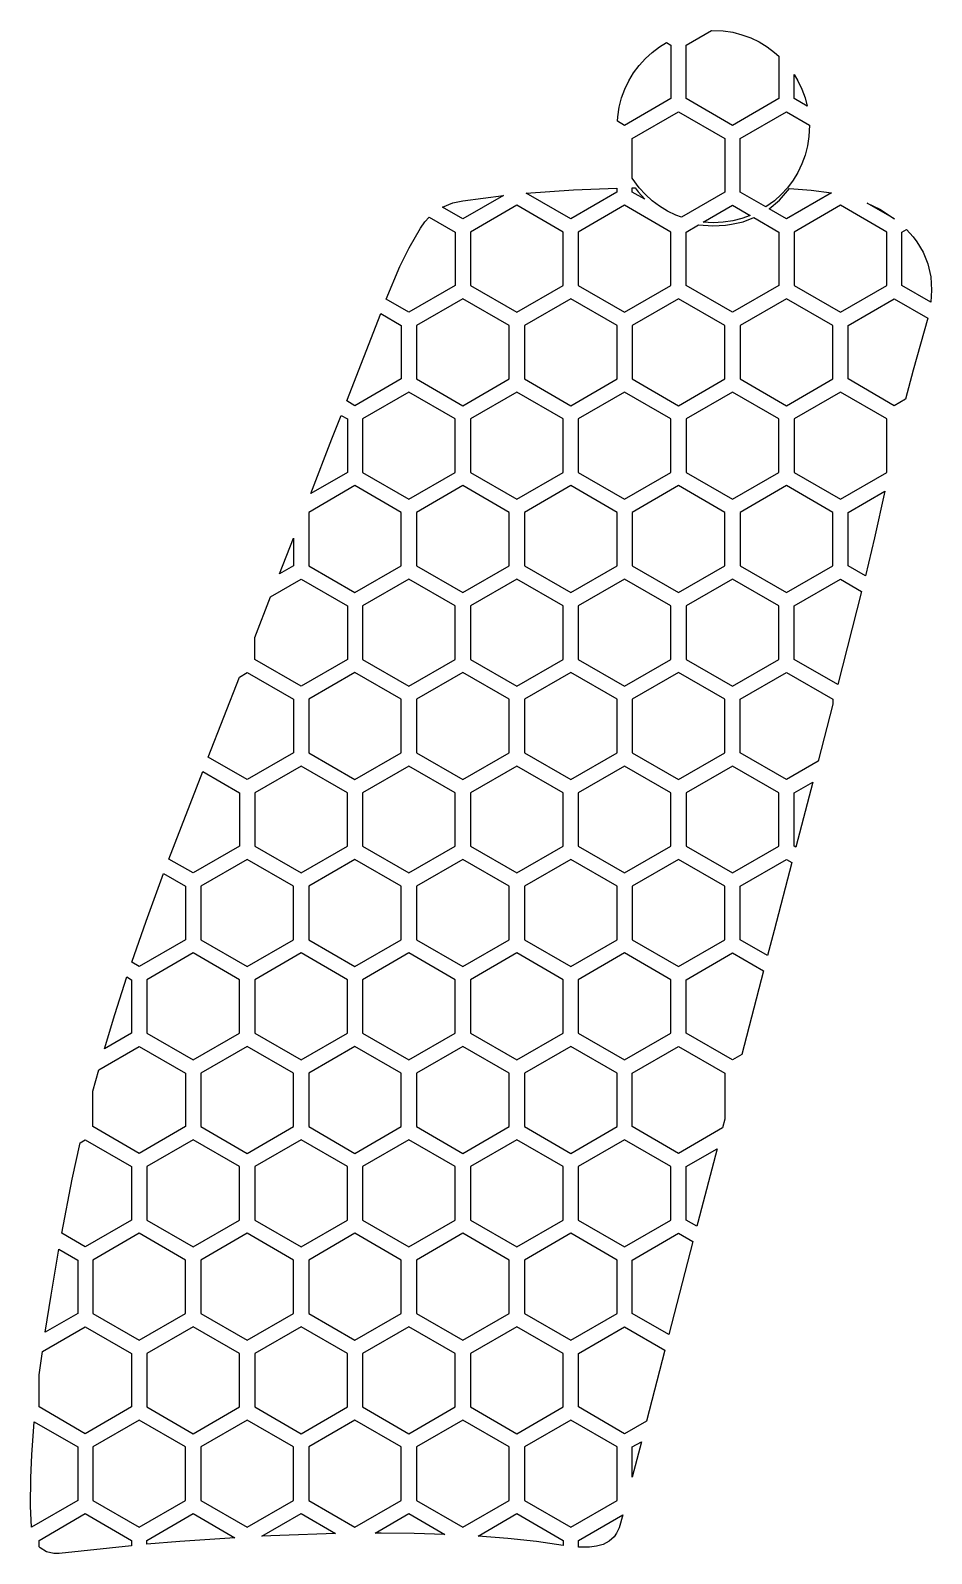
# Model space of a CAD drawing. Header units: millimetres. Extents: x 174.9 to 204.4, y -156.8 to -107.
import ezdxf

# ---------------------------------------------------------------- set-up
doc = ezdxf.new("R2010")
doc.units = ezdxf.units.MM

# ---------------------------------------------------------------- blocks, each defined once
blk = doc.blocks.new('HEX')
blk.add_lwpolyline([(1.516, 0.875), (0, 1.75), (-1.516, 0.875), (-1.516, -0.875), (0, -1.75), (1.516, -0.875)], close=True)

msp = doc.modelspace()

# ---------------------------------------------------------------- linework, layer by layer
for points in [[(197.186, -106.983), (197.563, -106.996), (197.875, -107.044), (198.177, -107.121), (198.466, -107.227), (198.741, -107.36), (199.001, -107.518), (199.243, -107.699), (199.385, -107.828), (199.385, -109.213), (197.87, -110.088), (196.354, -109.213), (196.354, -107.463), (197.186, -106.983)], [(194.11, -109.805), (194.158, -109.493), (194.235, -109.192), (194.341, -108.903), (194.474, -108.627), (194.632, -108.368), (194.813, -108.126), (195.016, -107.902), (195.239, -107.699), (195.482, -107.518), (195.709, -107.38), (195.854, -107.463), (195.854, -109.213), (194.338, -110.088), (194.103, -109.952), (194.11, -109.805)], [(200.008, -108.627), (200.141, -108.903), (200.247, -109.192), (200.317, -109.462), (199.885, -109.213), (199.885, -108.424), (200.008, -108.627)], [(196.016, -113.027), (195.741, -112.895), (195.482, -112.737), (195.239, -112.556), (195.016, -112.353), (194.813, -112.129), (194.588, -111.816), (194.588, -110.521), (196.104, -109.646), (197.62, -110.521), (197.62, -112.271), (196.196, -113.093), (196.016, -113.027)], [(200.247, -111.063), (200.141, -111.352), (200.008, -111.627), (199.851, -111.887), (199.67, -112.129), (199.466, -112.353), (199.243, -112.556), (198.964, -112.759), (198.12, -112.271), (198.12, -110.521), (199.635, -109.646), (200.386, -110.08), (200.372, -110.449), (200.324, -110.762), (200.247, -111.063)], [(194.682, -112.131), (194.783, -112.266), (194.996, -112.507), (194.588, -112.271), (194.588, -112.133), (194.682, -112.131)], [(188.372, -112.76), (188.717, -112.627), (189.043, -112.554), (190.371, -112.379), (189.042, -113.146), (188.372, -112.76)], [(191.116, -112.305), (192.66, -112.198), (194.088, -112.144), (194.088, -112.271), (192.573, -113.146), (191.116, -112.305)], [(199.072, -112.821), (199.411, -112.539), (199.737, -112.159), (200.44, -112.205), (201.109, -112.295), (199.635, -113.146), (199.072, -112.821)], [(202.274, -112.631), (202.697, -112.836), (203.169, -113.145), (202.274, -112.631)], [(186.536, -115.777), (186.978, -114.704), (187.28, -114.091), (187.657, -113.45), (187.8, -113.25), (187.941, -113.088), (188.792, -113.579), (188.792, -115.329), (187.276, -116.204), (186.536, -115.777)], [(196.755, -113.348), (197.221, -113.377), (197.641, -113.354), (197.839, -113.326), (198.213, -113.24), (198.57, -113.108), (199.385, -113.579), (199.385, -115.329), (197.87, -116.204), (196.354, -115.329), (196.354, -113.579), (196.755, -113.348)], [(198.177, -113.133), (197.875, -113.211), (197.563, -113.258), (197.241, -113.275), (196.912, -113.257), (197.87, -112.704), (198.443, -113.036), (198.177, -113.133)], [(204.359, -115.044), (204.385, -115.478), (204.358, -115.873), (203.416, -115.329), (203.416, -113.579), (203.566, -113.493), (203.785, -113.738), (203.905, -113.899), (204.109, -114.242), (204.262, -114.615), (204.359, -115.044)], [(204.266, -116.397), (203.782, -118.101), (203.536, -119.049), (203.166, -119.262), (201.651, -118.387), (201.651, -116.637), (203.166, -115.762), (204.266, -116.397)], [(185.241, -119.107), (186.353, -116.249), (187.026, -116.637), (187.026, -118.387), (185.511, -119.262), (185.241, -119.107)], [(184.063, -122.137), (184.758, -120.35), (185.058, -119.578), (185.261, -119.695), (185.261, -121.445), (184.063, -122.137)], [(202.857, -122.057), (202.521, -123.588), (202.223, -124.834), (201.651, -124.503), (201.651, -122.753), (202.857, -122.057)], [(183.04, -124.766), (183.495, -123.596), (183.495, -124.503), (183.04, -124.766)], [(182.23, -126.849), (182.75, -125.511), (183.745, -124.936), (185.261, -125.811), (185.261, -127.561), (183.745, -128.436), (182.23, -127.561), (182.23, -126.849)], [(202.095, -125.337), (201.316, -128.387), (199.885, -127.561), (199.885, -125.811), (201.401, -124.936), (202.095, -125.337)], [(180.708, -130.76), (181.727, -128.14), (181.98, -127.994), (183.495, -128.869), (183.495, -130.619), (181.98, -131.494), (180.708, -130.76)], [(201.151, -129.03), (200.67, -130.897), (199.635, -131.494), (198.12, -130.619), (198.12, -128.869), (199.635, -127.994), (201.151, -128.869), (201.151, -129.03)], [(179.422, -134.095), (180.525, -131.232), (181.73, -131.927), (181.73, -133.677), (180.214, -134.552), (179.422, -134.095)], [(200.494, -131.576), (199.941, -133.709), (199.885, -133.677), (199.885, -131.927), (200.494, -131.576)], [(199.81, -134.211), (199.231, -136.434), (199.017, -137.254), (198.12, -136.735), (198.12, -134.985), (199.635, -134.11), (199.81, -134.211)], [(178.206, -137.47), (178.671, -136.134), (179.244, -134.569), (179.964, -134.985), (179.964, -136.735), (178.449, -137.61), (178.206, -137.47)], [(198.886, -137.755), (198.171, -140.494), (197.87, -140.668), (196.354, -139.793), (196.354, -138.043), (197.87, -137.168), (198.886, -137.755)], [(177.316, -140.303), (177.648, -139.188), (178.044, -137.954), (178.199, -138.043), (178.199, -139.793), (177.316, -140.303)], [(176.933, -141.694), (177.122, -140.992), (178.449, -140.226), (179.964, -141.101), (179.964, -142.851), (178.449, -143.726), (176.933, -142.851), (176.933, -141.694)], [(197.544, -142.895), (196.104, -143.726), (194.588, -142.851), (194.588, -141.101), (196.104, -140.226), (197.62, -141.101), (197.62, -142.605), (197.544, -142.895)], [(175.911, -146.338), (176.254, -144.572), (176.518, -143.38), (176.683, -143.284), (178.199, -144.159), (178.199, -145.909), (176.683, -146.784), (175.911, -146.338)], [(197.366, -143.575), (196.738, -145.984), (196.705, -146.112), (196.354, -145.909), (196.354, -144.159), (197.366, -143.575)], [(196.575, -146.614), (195.785, -149.658), (194.588, -148.967), (194.588, -147.217), (196.104, -146.342), (196.575, -146.614)], [(175.374, -149.579), (175.567, -148.372), (175.819, -146.863), (176.433, -147.217), (176.433, -148.967), (175.374, -149.579)], [(175.176, -150.968), (175.28, -150.21), (176.683, -149.4), (178.199, -150.275), (178.199, -152.025), (176.683, -152.9), (175.167, -152.025), (175.176, -150.968)], [(195.656, -150.161), (195.058, -152.485), (194.338, -152.9), (192.823, -152.025), (192.823, -150.275), (194.338, -149.4), (195.656, -150.161)], [(174.917, -155.958), (174.887, -155.272), (174.896, -154.346), (174.928, -153.593), (175.007, -152.51), (176.433, -153.333), (176.433, -155.083), (174.917, -155.958)], [(194.885, -153.162), (194.588, -154.323), (194.588, -153.333), (194.885, -153.162)], [(178.199, -156.565), (175.824, -156.819), (175.654, -156.821), (175.416, -156.762), (175.21, -156.638), (175.167, -156.599), (175.167, -156.391), (176.683, -155.516), (178.199, -156.391), (178.199, -156.565)], [(181.579, -156.305), (179.78, -156.427), (178.699, -156.518), (178.699, -156.391), (180.214, -155.516), (181.579, -156.305)], [(184.877, -156.17), (183.052, -156.227), (182.464, -156.256), (183.745, -155.516), (184.877, -156.17)], [(187.448, -156.164), (186.367, -156.153), (186.171, -156.155), (187.276, -155.516), (188.45, -156.194), (187.448, -156.164)], [(191.451, -156.427), (190.513, -156.325), (189.538, -156.249), (190.807, -155.516), (192.323, -156.391), (192.323, -156.553), (191.451, -156.427)], [(194.275, -155.553), (194.156, -155.984), (194.076, -156.156), (193.992, -156.275), (193.829, -156.421), (193.635, -156.523), (193.418, -156.585), (193.185, -156.616), (192.823, -156.614), (192.823, -156.391), (194.275, -155.553)]]:
    msp.add_lwpolyline(points, close=True)

# ---------------------------------------------------------------- block references
for p in [(190.807, -114.454), (194.338, -114.454), (201.401, -114.454), (189.042, -117.512), (192.573, -117.512), (196.104, -117.512), (199.635, -117.512), (187.276, -120.57), (190.807, -120.57), (194.338, -120.57), (197.87, -120.57), (201.401, -120.57), (185.511, -123.628), (189.042, -123.628), (192.573, -123.628), (196.104, -123.628), (199.635, -123.628), (187.276, -126.686), (190.807, -126.686), (194.338, -126.686), (197.87, -126.686), (185.511, -129.744), (189.042, -129.744), (192.573, -129.744), (196.104, -129.744), (183.745, -132.802), (187.276, -132.802), (190.807, -132.802), (194.338, -132.802), (197.87, -132.802), (181.98, -135.86), (185.511, -135.86), (189.042, -135.86), (192.573, -135.86), (196.104, -135.86), (180.214, -138.918), (183.745, -138.918), (187.276, -138.918), (190.807, -138.918), (194.338, -138.918), (181.98, -141.976), (185.511, -141.976), (189.042, -141.976), (192.573, -141.976), (180.214, -145.034), (183.745, -145.034), (187.276, -145.034), (190.807, -145.034), (194.338, -145.034), (178.449, -148.092), (181.98, -148.092), (185.511, -148.092), (189.042, -148.092), (192.573, -148.092), (180.214, -151.15), (183.745, -151.15), (187.276, -151.15), (190.807, -151.15), (178.449, -154.208), (181.98, -154.208), (185.511, -154.208), (189.042, -154.208), (192.573, -154.208)]:
    msp.add_blockref('HEX', p)

doc.saveas('drawing.dxf')
